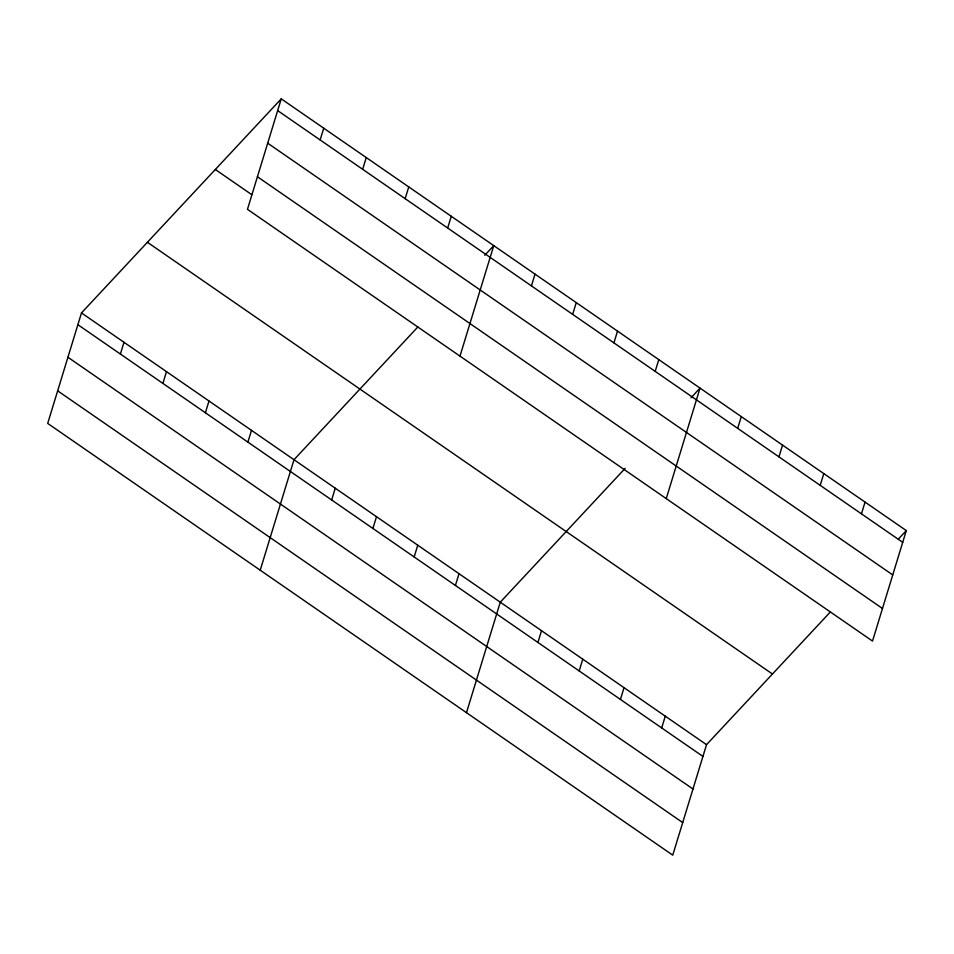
<?xml version="1.0" encoding="UTF-8"?>
<svg xmlns="http://www.w3.org/2000/svg" width="954" height="954" viewBox="0 0 954 954"><rect width="100%" height="100%" fill="white"/><g stroke="black" fill="none" stroke-linecap="round" stroke-linejoin="round"><path stroke-width="1.43" d="M281.251 98.846L247.468 209.331L872.516 641.076L906.3 530.591L281.251 98.846L81.484 312.924L47.7 423.409L672.749 855.154L706.532 744.669L830.385 611.931M120.395 354.041L123.984 342.283M162.895 383.401L166.485 371.643M205.396 412.76L208.986 401.002M320.15 139.952L323.752 128.206M247.897 442.107L251.498 430.361M362.663 169.311L366.253 157.565M260.215 570.206L293.999 459.721L417.852 326.983M405.164 198.67L408.753 186.924M331.658 499.968L335.248 488.209M447.664 228.03L451.266 216.284M372.907 528.456L376.508 516.71M459.983 356.128L493.767 245.631L484.775 255.267M414.167 556.957L417.757 545.199M531.426 285.89L535.015 274.132M455.416 585.446L459.017 573.7M572.674 314.379L576.276 302.621M466.482 712.686L500.266 602.189L625.12 468.39M613.935 342.88L617.524 331.121M537.925 642.436L541.514 630.689M655.183 371.368L658.773 359.622M579.185 670.936L582.775 659.178M666.25 498.596L700.033 388.111L691.042 397.746M620.434 699.437L624.023 687.679M737.692 428.358L741.282 416.612M661.682 727.926L665.284 716.168M778.941 456.859L782.542 445.101M820.201 485.347L823.791 473.601M861.45 513.848L865.051 502.09M898.31 539.153L906.3 530.591M277.65 110.592L902.711 542.337M267.692 143.183L892.741 574.928M257.425 176.752L882.486 608.497M215.318 169.49L251.749 194.652M147.405 242.28L772.454 674.025M81.484 312.924L706.532 744.669M77.882 324.682L702.943 756.427M67.925 357.261L692.974 789.006M57.657 390.83L682.718 822.575"/></g></svg>
